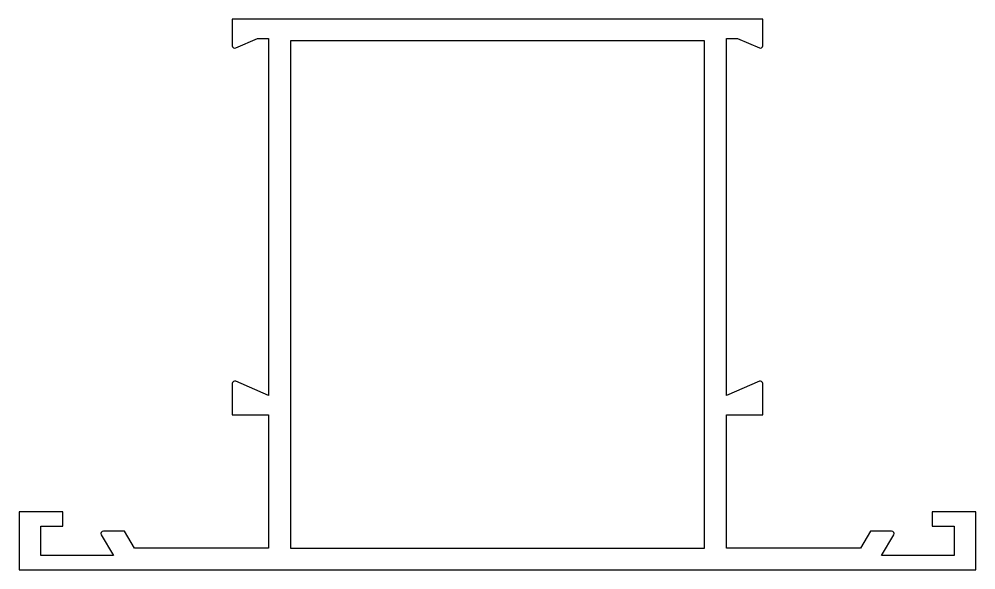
# Model space of a CAD drawing. Extents: x 936.3 to 1015.3, y -22.3 to 23.2.
import ezdxf

# ---------------------------------------------------------------- set-up
doc = ezdxf.new("R2010")
doc.units = 0
doc.header["$LTSCALE"] = 15
doc.layers.get('0').update_dxf_attribs({"linetype": 'CONTINUOUS'})

msp = doc.modelspace()

# ---------------------------------------------------------------- linework, layer by layer
msp.add_lwpolyline([(953.886, 21.002, 0.539732), (954.166, 20.819), (955.963, 21.598), (956.886, 21.598), (956.886, -7.902), (954.166, -6.723, 0.539732), (953.886, -6.907), (953.886, -9.502), (956.886, -9.502), (956.886, -20.502), (945.825, -20.502), (944.985, -19.102), (943.239, -19.102, 0.582971), (943.068, -19.405), (944.086, -21.102), (938.086, -21.102), (938.086, -18.702), (939.886, -18.702), (939.886, -17.502), (936.286, -17.502), (936.286, -22.302), (1015.286, -22.302), (1015.286, -17.502), (1011.686, -17.502), (1011.686, -18.702), (1013.486, -18.702), (1013.486, -21.102), (1007.486, -21.102), (1008.504, -19.405, 0.582971), (1008.333, -19.102), (1006.587, -19.102), (1005.747, -20.502), (994.686, -20.502), (994.686, -9.502), (997.686, -9.502), (997.686, -6.907, 0.539733), (997.407, -6.723), (994.686, -7.902), (994.686, 21.598), (995.609, 21.598), (997.407, 20.819, 0.539732), (997.686, 21.002), (997.686, 23.198), (953.886, 23.198)], format="xyb", close=True)
msp.add_lwpolyline([(992.886, -20.502), (992.886, 21.398), (958.686, 21.398), (958.686, -20.501)], close=True)

doc.saveas('drawing.dxf')
